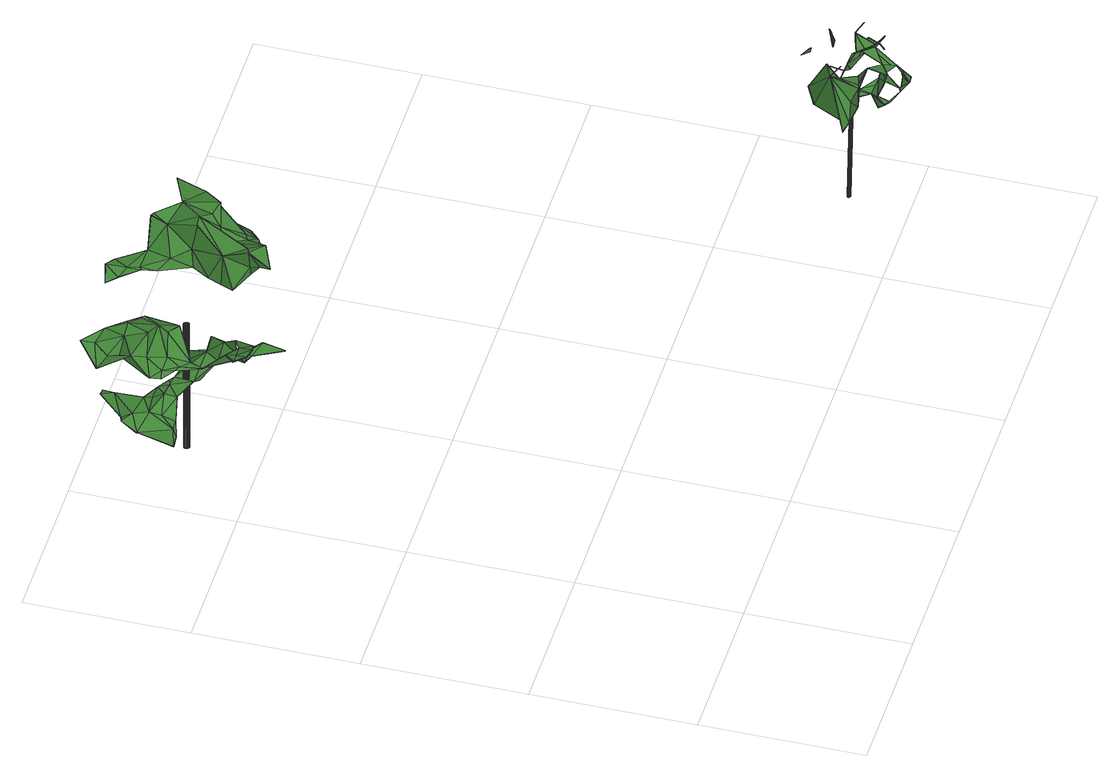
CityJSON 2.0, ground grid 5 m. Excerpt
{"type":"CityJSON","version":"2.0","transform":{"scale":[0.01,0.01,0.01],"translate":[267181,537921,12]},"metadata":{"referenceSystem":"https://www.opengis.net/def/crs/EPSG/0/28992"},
"CityObjects":{
"tree1":{"type":"SolitaryVegetationObject","attributes":{"gtid":464,"crown_width_m":4.9,"crown_median_z":16.63,"crown_r50_m":0.251,"crown_porosity":0.938,"trunk_H_m":4.49,"trunk_DBH_m":0.164,"trunk_radius_m":0.0821,"trunk_base_height_m":12.14,"original_gtid":"527"},"geometry":[{"type":"Solid","lod":"3","boundaries":[[[[0,1,2]],[[3,4,5]],[[6,7,8]],[[9,10,11]],[[6,12,13]],[[14,15,16]],[[17,18,19]],[[17,19,20]],[[21,22,23]],[[24,25,26]],[[27,7,6]],[[28,29,27]],[[30,31,32]],[[33,34,35]],[[36,37,38]],[[39,40,25]],[[41,42,43]],[[44,45,46]],[[46,45,29]],[[47,48,49]],[[0,2,50]],[[51,52,53]],[[54,55,2]],[[56,57,58]],[[59,60,61]],[[51,53,62]],[[63,4,3]],[[32,37,64]],[[65,66,67]],[[62,67,66]],[[48,47,68]],[[69,70,71]],[[49,48,72]],[[73,15,74]],[[28,27,75]],[[27,29,7]],[[76,77,78]],[[69,79,80]],[[81,82,83]],[[52,34,76]],[[84,81,85]],[[86,72,87]],[[88,89,90]],[[91,92,75]],[[93,94,95]],[[8,26,96]],[[97,86,98]],[[99,73,74]],[[100,101,102]],[[100,102,103]],[[22,21,104]],[[8,105,106]],[[36,38,107]],[[108,109,110]],[[111,112,72]],[[81,113,82]],[[73,99,114]],[[54,115,55]],[[116,117,118]],[[65,119,51]],[[83,82,120]],[[4,121,5]],[[41,122,9]],[[123,124,125]],[[123,125,126]],[[98,127,128]],[[129,98,128]],[[79,130,131]],[[50,132,0]],[[133,0,132]],[[134,135,132]],[[51,119,52]],[[86,49,72]],[[136,15,104]],[[87,127,98]],[[16,137,138]],[[139,59,140]],[[137,141,142]],[[116,142,141]],[[116,141,137]],[[65,35,119]],[[33,35,65]],[[9,11,143]],[[53,100,139]],[[144,145,4]],[[121,4,145]],[[56,146,57]],[[147,77,140]],[[140,77,139]],[[148,123,54]],[[115,54,123]],[[119,34,52]],[[149,150,151]],[[131,130,110]],[[50,152,132]],[[153,154,84]],[[59,155,103]],[[139,155,59]],[[65,67,33]],[[20,156,17]],[[88,133,135]],[[49,157,158]],[[119,35,34]],[[100,155,139]],[[103,155,100]],[[156,159,160]],[[130,108,110]],[[130,71,70]],[[130,70,108]],[[32,161,37]],[[94,85,95]],[[95,85,83]],[[76,78,52]],[[53,52,78]],[[53,78,100]],[[17,156,162]],[[157,163,164]],[[165,135,134]],[[62,139,166]],[[51,66,65]],[[49,97,163]],[[43,167,168]],[[106,169,143]],[[50,2,25]],[[170,150,160]],[[49,163,157]],[[4,63,144]],[[171,89,125]],[[32,31,172]],[[118,173,142]],[[83,85,81]],[[24,26,8]],[[174,175,129]],[[159,176,177]],[[171,90,89]],[[176,178,179]],[[54,1,148]],[[151,153,94]],[[8,143,40]],[[180,178,159]],[[85,94,153]],[[62,66,51]],[[1,181,182]],[[123,182,181]],[[183,160,150]],[[16,15,73]],[[2,55,96]],[[24,39,25]],[[91,75,184]],[[154,153,151]],[[172,174,185]],[[140,186,147]],[[187,56,58]],[[104,188,136]],[[9,42,41]],[[97,49,86]],[[17,162,189]],[[88,125,89]],[[33,67,34]],[[76,34,67]],[[190,143,11]],[[132,135,133]],[[88,131,191]],[[60,192,193]],[[145,87,112]],[[72,112,87]],[[14,18,104]],[[18,22,104]],[[87,144,127]],[[144,194,127]],[[188,58,57]],[[1,0,181]],[[84,85,153]],[[195,196,91]],[[197,191,131]],[[154,113,84]],[[192,198,186]],[[103,198,192]],[[69,109,70]],[[123,181,0]],[[2,1,54]],[[102,198,103]],[[164,163,129]],[[48,68,147]],[[77,147,68]],[[157,111,102]],[[162,23,189]],[[175,111,157]],[[175,112,111]],[[86,87,98]],[[41,199,122]],[[200,122,199]],[[57,99,201]],[[43,91,41]],[[43,168,91]],[[159,177,160]],[[186,61,193]],[[37,202,38]],[[93,151,94]],[[134,132,10]],[[203,31,30]],[[185,174,129]],[[59,61,140]],[[186,198,102]],[[144,87,145]],[[193,192,186]],[[170,154,150]],[[113,183,150]],[[113,150,82]],[[8,39,24]],[[184,27,13]],[[67,62,166]],[[129,128,161]],[[193,149,151]],[[193,61,149]],[[3,31,63]],[[203,63,31]],[[92,204,28]],[[161,202,37]],[[98,129,163]],[[97,98,163]],[[151,150,154]],[[2,96,25]],[[75,27,184]],[[177,21,23]],[[177,23,162]],[[148,1,182]],[[203,30,64]],[[100,205,101]],[[126,184,13]],[[49,158,47]],[[61,186,140]],[[206,143,169]],[[84,113,81]],[[71,79,69]],[[124,90,171]],[[29,45,207]],[[169,106,207]],[[169,207,45]],[[7,105,8]],[[106,105,207]],[[7,29,105]],[[88,79,131]],[[88,80,79]],[[116,118,142]],[[208,209,114]],[[118,209,208]],[[5,31,3]],[[102,111,147]],[[8,210,6]],[[211,178,180]],[[179,178,187]],[[176,159,178]],[[96,26,25]],[[91,184,126]],[[91,126,195]],[[129,161,185]],[[172,31,121]],[[212,122,200]],[[102,147,186]],[[46,92,44]],[[91,44,92]],[[91,168,44]],[[55,210,96]],[[96,210,8]],[[95,83,120]],[[93,95,213]],[[95,149,213]],[[120,149,95]],[[149,120,150]],[[120,82,150]],[[80,165,69]],[[109,197,110]],[[16,18,14]],[[197,165,212]],[[212,165,134]],[[74,201,99]],[[129,175,164]],[[143,8,106]],[[8,40,39]],[[192,60,59]],[[103,192,59]],[[0,133,123]],[[124,123,133]],[[182,123,148]],[[112,175,174]],[[104,15,14]],[[164,175,157]],[[78,68,100]],[[53,139,62]],[[118,208,173]],[[179,214,215]],[[126,125,196]],[[187,178,211]],[[9,122,10]],[[149,61,213]],[[213,61,93]],[[93,61,60]],[[60,193,93]],[[93,193,151]],[[44,168,45]],[[168,167,45]],[[215,214,58]],[[174,216,112]],[[10,122,134]],[[47,100,68]],[[172,185,161]],[[172,161,32]],[[134,122,212]],[[69,165,109]],[[126,196,195]],[[165,197,109]],[[177,170,160]],[[161,128,202]],[[107,202,128]],[[38,202,107]],[[137,142,138]],[[154,183,113]],[[156,160,183]],[[5,121,31]],[[183,162,156]],[[88,90,124]],[[173,217,142]],[[211,19,142]],[[20,19,211]],[[190,11,218]],[[19,18,138]],[[19,138,142]],[[10,218,11]],[[137,73,117]],[[114,209,73]],[[121,216,172]],[[215,177,176]],[[48,147,111]],[[200,191,212]],[[191,200,88]],[[179,187,214]],[[48,111,72]],[[142,217,187]],[[124,133,88]],[[197,212,191]],[[88,135,80]],[[165,80,135]],[[37,36,64]],[[79,71,130]],[[74,15,136]],[[173,208,146]],[[73,209,117]],[[137,117,116]],[[209,118,117]],[[57,146,99]],[[16,138,18]],[[176,179,215]],[[205,158,101]],[[171,125,124]],[[159,156,20]],[[159,20,180]],[[47,158,205]],[[47,205,100]],[[211,180,20]],[[102,158,157]],[[125,219,196]],[[200,219,125]],[[101,158,102]],[[219,91,196]],[[200,125,88]],[[143,220,40]],[[25,40,220]],[[91,199,41]],[[200,199,219]],[[219,199,91]],[[70,109,108]],[[197,131,110]],[[183,170,162]],[[154,170,183]],[[162,170,177]],[[166,77,76]],[[17,189,18]],[[206,42,9]],[[139,77,166]],[[67,166,76]],[[63,194,144]],[[189,23,22]],[[189,22,18]],[[203,107,221]],[[203,221,63]],[[107,128,221]],[[6,13,27]],[[75,92,28]],[[28,204,29]],[[46,29,204]],[[46,204,92]],[[104,222,188]],[[21,222,104]],[[58,188,222]],[[58,222,215]],[[142,187,211]],[[221,127,194]],[[177,222,21]],[[215,222,177]],[[146,223,99]],[[78,77,68]],[[107,203,64]],[[107,64,36]],[[32,64,30]],[[10,132,152]],[[218,10,152]],[[25,152,50]],[[29,207,105]],[[206,9,143]],[[16,73,137]],[[58,214,187]],[[206,169,45]],[[112,216,145]],[[121,145,216]],[[143,218,220]],[[190,218,143]],[[152,25,220]],[[152,220,218]],[[43,42,167]],[[167,42,45]],[[206,45,42]],[[115,224,12]],[[123,224,115]],[[123,126,224]],[[126,12,224]],[[13,12,126]],[[55,115,12]],[[210,55,12]],[[210,12,6]],[[221,194,63]],[[188,225,136]],[[99,223,114]],[[208,114,223]],[[146,208,223]],[[172,216,174]],[[74,225,201]],[[136,225,74]],[[201,225,57]],[[57,225,188]],[[187,217,56]],[[146,217,173]],[[146,56,217]],[[128,127,221]],[[226,227,228]],[[226,228,229]],[[229,228,230]],[[229,230,231]],[[228,227,232]],[[228,232,230]],[[230,232,233]],[[230,233,231]],[[232,227,234]],[[232,234,233]],[[233,234,235]],[[233,235,231]],[[234,227,236]],[[234,236,235]],[[235,236,237]],[[235,237,231]],[[236,227,238]],[[236,238,237]],[[237,238,239]],[[237,239,231]],[[238,227,240]],[[238,240,239]],[[239,240,241]],[[239,241,231]],[[240,227,242]],[[240,242,241]],[[241,242,243]],[[241,243,231]],[[242,227,244]],[[242,244,243]],[[243,244,245]],[[243,245,231]],[[244,227,246]],[[244,246,245]],[[245,246,247]],[[245,247,231]],[[246,227,248]],[[246,248,247]],[[247,248,249]],[[247,249,231]],[[248,227,250]],[[248,250,249]],[[249,250,251]],[[249,251,231]],[[250,227,252]],[[250,252,251]],[[251,252,253]],[[251,253,231]],[[252,227,254]],[[252,254,253]],[[253,254,255]],[[253,255,231]],[[254,227,256]],[[254,256,255]],[[255,256,257]],[[255,257,231]],[[256,227,258]],[[256,258,257]],[[257,258,259]],[[257,259,231]],[[258,227,260]],[[258,260,259]],[[259,260,261]],[[259,261,231]],[[260,227,262]],[[260,262,261]],[[261,262,263]],[[261,263,231]],[[262,227,264]],[[262,264,263]],[[263,264,265]],[[263,265,231]],[[264,227,266]],[[264,266,265]],[[265,266,267]],[[265,267,231]],[[266,227,268]],[[266,268,267]],[[267,268,269]],[[267,269,231]],[[268,227,270]],[[268,270,269]],[[269,270,271]],[[269,271,231]],[[270,227,272]],[[270,272,271]],[[271,272,273]],[[271,273,231]],[[272,227,274]],[[272,274,273]],[[273,274,275]],[[273,275,231]],[[274,227,226]],[[274,226,275]],[[275,226,229]],[[275,229,231]]]]}]},
"tree2":{"type":"SolitaryVegetationObject","attributes":{"gtid":505,"crown_width_m":2.92,"crown_median_z":17.03,"crown_r50_m":0.237,"crown_porosity":0.965,"trunk_H_m":4.51,"trunk_DBH_m":0.0934,"trunk_radius_m":0.0467,"trunk_base_height_m":12.52,"original_gtid":"575"},"geometry":[{"type":"MultiSurface","lod":"3","boundaries":[[[276,277,278]],[[279,280,281]],[[282,283,284]],[[285,286,287]],[[288,284,289]],[[290,291,292]],[[293,294,295]],[[296,297,298]],[[298,297,299]],[[300,301,302]],[[303,304,305]],[[306,307,308]],[[309,294,310]],[[311,312,313]],[[314,315,316]],[[308,304,317]],[[318,292,319]],[[320,321,322]],[[323,315,324]],[[305,308,325]],[[326,327,318]],[[284,328,282]],[[329,330,331]],[[326,322,332]],[[333,334,335]],[[300,302,314]],[[336,337,338]],[[339,299,340]],[[288,341,284]],[[342,343,344]],[[345,289,283]],[[284,283,289]],[[346,347,348]],[[309,331,349]],[[350,351,352]],[[350,352,345]],[[350,345,286]],[[308,317,353]],[[308,353,306]],[[354,355,356]],[[354,356,357]],[[342,277,276]],[[358,359,360]],[[283,282,361]],[[352,351,362]],[[277,342,344]],[[328,284,341]],[[324,363,323]],[[364,365,366]],[[301,300,367]],[[368,369,370]],[[345,371,289]],[[372,373,374]],[[375,376,377]],[[334,378,379]],[[354,380,381]],[[318,327,290]],[[305,382,383]],[[339,366,364]],[[384,385,358]],[[307,316,323]],[[307,323,308]],[[335,386,387]],[[388,389,390]],[[364,388,391]],[[301,392,334]],[[301,334,302]],[[323,325,308]],[[341,393,328]],[[394,279,395]],[[396,397,398]],[[394,399,400]],[[363,324,400]],[[333,335,387]],[[333,387,378]],[[306,316,307]],[[399,395,398]],[[355,380,395]],[[395,401,355]],[[293,402,294]],[[365,291,403]],[[289,283,288]],[[399,366,404]],[[405,404,366]],[[406,407,380]],[[408,391,388]],[[294,309,295]],[[286,409,287]],[[371,283,289]],[[410,411,368]],[[412,402,293]],[[413,377,376]],[[370,414,410]],[[342,276,343]],[[318,319,326]],[[415,416,417]],[[362,418,352]],[[323,316,315]],[[419,407,401]],[[420,279,394]],[[420,394,315]],[[420,315,279]],[[361,299,297]],[[368,421,369]],[[422,393,403]],[[399,423,400]],[[345,409,286]],[[424,375,326]],[[411,398,425]],[[372,426,373]],[[392,421,427]],[[356,355,406]],[[293,428,412]],[[360,311,358]],[[429,430,431]],[[298,339,364]],[[432,426,338]],[[430,397,433]],[[334,386,335]],[[434,383,382]],[[344,343,276]],[[344,276,278]],[[435,429,433]],[[417,388,415]],[[373,317,303]],[[400,324,394]],[[334,379,302]],[[330,428,295]],[[428,293,295]],[[411,425,436]],[[386,395,387]],[[397,437,438]],[[398,407,425]],[[398,395,407]],[[421,367,300]],[[421,300,369]],[[375,377,326]],[[315,394,324]],[[439,371,418]],[[439,404,371]],[[394,395,399]],[[316,306,440]],[[316,440,314]],[[291,391,354]],[[365,391,291]],[[390,415,388]],[[402,412,441]],[[442,443,444]],[[444,445,446]],[[443,445,444]],[[447,358,312]],[[419,448,407]],[[355,381,445]],[[355,401,406]],[[371,352,418]],[[404,439,423]],[[399,404,423]],[[366,449,450]],[[291,364,403]],[[431,364,429]],[[362,351,439]],[[451,443,452]],[[355,451,380]],[[408,354,391]],[[395,386,401]],[[356,321,377]],[[329,331,441]],[[411,436,448]],[[312,311,360]],[[421,392,367]],[[380,451,381]],[[365,405,366]],[[449,398,397]],[[449,399,398]],[[277,344,278]],[[389,453,390]],[[353,454,440]],[[338,455,336]],[[354,408,380]],[[416,453,389]],[[450,449,434]],[[301,367,392]],[[360,445,381]],[[446,360,381]],[[346,456,347]],[[445,359,447]],[[305,383,438]],[[380,416,406]],[[445,360,359]],[[430,303,437]],[[303,430,374]],[[450,434,423]],[[354,357,319]],[[457,458,287]],[[348,347,459]],[[352,371,345]],[[296,460,431]],[[408,417,380]],[[417,416,380]],[[338,337,432]],[[415,390,453]],[[362,439,418]],[[389,388,291]],[[364,291,388]],[[347,456,461]],[[320,326,377]],[[299,361,431]],[[303,317,304]],[[455,337,336]],[[373,454,317]],[[286,439,350]],[[423,439,286]],[[337,455,426]],[[357,424,326]],[[358,447,359]],[[392,427,334]],[[315,379,279]],[[416,389,322]],[[447,446,445]],[[360,446,447]],[[426,455,338]],[[416,321,356]],[[371,404,409]],[[308,305,304]],[[282,328,393]],[[422,282,393]],[[290,327,332]],[[303,305,437]],[[373,303,374]],[[419,401,421]],[[356,406,416]],[[361,282,296]],[[364,391,365]],[[442,444,452]],[[451,452,444]],[[322,321,416]],[[446,451,444]],[[290,292,318]],[[461,384,347]],[[410,414,372]],[[423,434,400]],[[423,285,450]],[[457,287,409]],[[396,372,374]],[[396,374,435]],[[374,430,435]],[[458,450,285]],[[425,407,436]],[[448,436,407]],[[333,378,334]],[[314,302,379]],[[353,317,454]],[[381,355,354]],[[300,314,440]],[[410,372,411]],[[286,285,423]],[[398,411,396]],[[438,437,305]],[[451,355,443]],[[353,440,306]],[[396,411,372]],[[368,448,419]],[[350,439,351]],[[348,462,346]],[[417,408,388]],[[446,381,451]],[[443,355,445]],[[373,440,454]],[[432,440,426]],[[373,426,440]],[[440,370,300]],[[410,368,370]],[[300,370,369]],[[440,414,370]],[[337,440,432]],[[384,459,347]],[[326,319,357]],[[280,379,281]],[[279,379,280]],[[459,462,348]],[[447,312,360]],[[462,456,346]],[[462,459,456]],[[379,315,314]],[[463,452,443]],[[442,452,463]],[[345,283,409]],[[421,368,419]],[[409,283,371]],[[375,464,376]],[[334,427,386]],[[430,437,397]],[[430,429,435]],[[401,386,427]],[[421,401,427]],[[279,387,395]],[[281,387,279]],[[378,387,281]],[[428,329,412]],[[441,412,329]],[[337,414,440]],[[361,296,431]],[[337,426,414]],[[372,414,426]],[[363,325,323]],[[356,465,357]],[[458,339,466]],[[458,466,366]],[[467,468,341]],[[297,283,361]],[[459,384,311]],[[294,402,310]],[[404,457,409]],[[466,457,404]],[[365,466,405]],[[377,464,375]],[[413,464,377]],[[291,332,389]],[[332,322,389]],[[290,332,291]],[[376,464,469]],[[464,413,469]],[[469,413,376]],[[396,433,397]],[[435,433,396]],[[311,313,459]],[[288,467,341]],[[449,366,399]],[[405,466,404]],[[461,385,384]],[[365,468,466]],[[466,468,470]],[[456,313,461]],[[459,313,456]],[[431,460,364]],[[299,339,458]],[[330,349,331]],[[442,463,443]],[[411,448,368]],[[415,453,416]],[[330,329,428]],[[363,400,434]],[[363,434,382]],[[332,327,326]],[[339,340,364]],[[467,288,422]],[[377,465,356]],[[467,470,468]],[[357,465,424]],[[331,309,310]],[[310,402,331]],[[331,402,441]],[[424,465,375]],[[375,465,377]],[[320,322,326]],[[358,311,384]],[[341,468,403]],[[401,407,406]],[[430,340,431]],[[299,431,340]],[[296,298,460]],[[433,340,430]],[[429,340,433]],[[364,340,429]],[[380,407,395]],[[466,364,366]],[[298,299,457]],[[457,299,458]],[[298,457,339]],[[466,339,457]],[[364,470,403]],[[297,422,283]],[[288,283,422]],[[365,403,468]],[[470,364,466]],[[298,364,460]],[[296,422,297]],[[282,422,296]],[[470,422,403]],[[470,467,422]],[[320,377,321]],[[434,449,383]],[[305,325,363]],[[403,393,341]],[[458,366,450]],[[305,363,382]],[[438,449,397]],[[291,354,292]],[[461,313,385]],[[312,385,313]],[[358,385,312]],[[438,383,449]],[[319,292,354]],[[281,379,378]],[[349,295,309]],[[330,295,349]],[[285,287,458]],[[471,472,473]],[[471,473,474]],[[474,473,475]],[[474,475,476]],[[473,472,477]],[[473,477,475]],[[475,477,478]],[[475,478,476]],[[477,472,479]],[[477,479,478]],[[478,479,480]],[[478,480,476]],[[479,472,481]],[[479,481,480]],[[480,481,482]],[[480,482,476]],[[481,472,483]],[[481,483,482]],[[482,483,484]],[[482,484,476]],[[483,472,485]],[[483,485,484]],[[484,485,486]],[[484,486,476]],[[485,472,487]],[[485,487,486]],[[486,487,488]],[[486,488,476]],[[487,472,489]],[[487,489,488]],[[488,489,490]],[[488,490,476]],[[489,472,491]],[[489,491,490]],[[490,491,492]],[[490,492,476]],[[491,472,493]],[[491,493,492]],[[492,493,494]],[[492,494,476]],[[493,472,495]],[[493,495,494]],[[494,495,496]],[[494,496,476]],[[495,472,497]],[[495,497,496]],[[496,497,498]],[[496,498,476]],[[497,472,499]],[[497,499,498]],[[498,499,500]],[[498,500,476]],[[499,472,501]],[[499,501,500]],[[500,501,502]],[[500,502,476]],[[501,472,503]],[[501,503,502]],[[502,503,504]],[[502,504,476]],[[503,472,505]],[[503,505,504]],[[504,505,506]],[[504,506,476]],[[505,472,507]],[[505,507,506]],[[506,507,508]],[[506,508,476]],[[507,472,509]],[[507,509,508]],[[508,509,510]],[[508,510,476]],[[509,472,511]],[[509,511,510]],[[510,511,512]],[[510,512,476]],[[511,472,513]],[[511,513,512]],[[512,513,514]],[[512,514,476]],[[513,472,515]],[[513,515,514]],[[514,515,516]],[[514,516,476]],[[515,472,517]],[[515,517,516]],[[516,517,518]],[[516,518,476]],[[517,472,519]],[[517,519,518]],[[518,519,520]],[[518,520,476]],[[519,472,471]],[[519,471,520]],[[520,471,474]],[[520,474,476]]]}]}
},
"vertices":[
[467,1765,726],[505,1765,790],[515,1688,714],[46,1701,213],[96,1707,207],[46,1701,215],[424,1585,708],[411,1538,692],[487,1572,660],[323,1679,642],[357,1746,667],[363,1722,731],[399,1659,761],[360,1641,740],[234,1849,510],[231,1889,493],[199,1878,514],[171,1755,437],[188,1785,538],[133,1805,458],[125,1759,424],[267,1745,475],[268,1745,477],[266,1744,476],[544,1608,634],[545,1647,647],[537,1613,644],[366,1517,752],[298,1485,726],[362,1508,698],[55,1859,268],[67,1817,224],[89,1836,274],[507,1497,233],[460,1584,234],[508,1498,232],[147,1946,273],[160,1908,276],[170,1946,268],[542,1609,633],[535,1614,642],[303,1670,646],[297,1630,636],[295,1630,637],[312,1548,706],[339,1554,656],[305,1518,719],[359,1742,270],[310,1696,243],[280,1762,266],[464,1729,650],[526,1569,234],[452,1629,230],[453,1629,232],[496,1728,798],[486,1683,761],[115,1881,462],[205,1903,456],[145,1839,463],[351,1600,335],[308,1589,423],[306,1589,422],[459,1598,245],[112,1748,193],[81,1867,259],[509,1498,234],[524,1568,235],[460,1583,236],[400,1676,272],[259,1934,694],[187,1943,663],[218,1951,706],[277,1705,264],[187,1943,491],[216,1948,448],[288,1545,785],[425,1594,237],[425,1616,251],[436,1635,234],[258,1933,695],[276,1914,684],[160,1554,476],[163,1559,470],[181,1522,480],[161,1555,477],[183,1523,481],[240,1766,270],[202,1735,262],[300,1848,714],[330,1846,821],[331,1847,820],[292,1623,751],[287,1545,783],[271,1527,447],[221,1517,477],[221,1515,476],[506,1650,692],[260,1773,268],[224,1797,266],[178,1979,447],[408,1688,281],[389,1760,276],[345,1686,325],[369,1677,366],[260,1846,497],[414,1541,679],[403,1568,647],[117,1872,234],[185,1942,664],[208,1908,674],[207,1909,676],[277,1705,266],[202,1734,264],[163,1560,472],[117,1997,491],[440,1670,817],[106,1915,460],[132,1958,478],[63,1934,445],[525,1568,233],[196,1565,463],[115,1721,218],[313,1716,666],[426,1778,806],[347,1842,817],[335,1800,795],[352,1708,830],[182,1797,255],[189,1829,251],[225,1798,268],[217,1950,707],[228,1889,699],[364,1755,691],[373,1817,754],[291,1803,669],[301,1847,712],[247,1906,445],[163,1880,495],[180,1814,509],[426,1616,253],[350,1599,333],[114,1881,464],[87,1839,493],[424,1625,670],[155,1726,214],[154,1725,216],[107,1915,458],[331,1648,311],[523,1821,804],[246,1562,451],[198,1589,458],[247,1562,453],[462,1727,650],[190,1556,473],[198,1590,460],[401,1675,274],[162,1717,416],[280,1762,268],[359,1743,272],[152,1727,408],[186,1653,403],[188,1829,253],[195,1692,411],[261,1774,269],[260,1773,270],[269,1889,659],[426,1594,239],[277,1589,640],[275,1589,641],[375,1568,652],[187,1654,404],[331,1846,822],[133,1798,250],[64,1933,443],[193,1770,277],[240,1766,272],[154,1729,408],[196,1693,409],[111,1756,405],[144,1766,427],[109,1755,406],[504,1765,792],[523,1822,802],[186,1654,405],[316,1556,773],[185,1802,261],[335,1630,382],[101,1789,410],[238,1869,436],[229,1769,479],[448,1688,722],[238,1854,701],[337,1629,382],[307,1590,424],[146,1765,234],[313,1704,831],[312,1705,830],[232,1848,696],[367,1678,366],[316,1722,731],[282,1774,714],[214,1947,447],[160,1909,274],[66,1818,222],[297,1486,726],[389,1759,275],[350,1575,661],[368,1536,674],[64,1935,443],[116,1995,492],[466,1602,689],[100,1788,411],[249,1805,687],[269,1528,446],[135,1804,449],[172,1756,435],[144,1764,236],[113,1881,463],[455,1716,663],[317,1722,732],[478,1670,691],[134,1799,248],[231,1771,478],[132,1958,476],[406,1684,798],[245,1905,444],[283,1725,14],[275,1725,14],[283,1727,14],[303,1732,462],[303,1734,462],[295,1732,463],[282,1729,14],[302,1736,462],[281,1731,14],[301,1738,462],[279,1732,14],[299,1739,462],[277,1733,14],[297,1740,463],[275,1733,14],[295,1740,463],[273,1733,14],[293,1740,463],[271,1732,14],[291,1739,463],[269,1731,14],[289,1737,463],[268,1729,14],[288,1736,463],[267,1727,14],[287,1734,463],[267,1725,14],[287,1731,463],[267,1723,14],[287,1729,463],[268,1721,14],[288,1727,463],[269,1719,14],[290,1726,463],[271,1718,14],[291,1724,463],[273,1717,14],[293,1724,463],[275,1717,14],[296,1723,463],[277,1717,14],[298,1724,463],[279,1718,14],[299,1725,463],[281,1719,14],[301,1726,463],[282,1721,14],[303,1728,462],[283,1723,14],[303,1730,462],
[1832,330,506],[1864,314,495],[1853,308,520],[1781,209,466],[1765,277,453],[1778,260,437],[1798,1,506],[1792,27,470],[1834,6,494],[1748,84,472],[1756,64,440],[1748,83,473],[1830,31,493],[1793,27,470],[1882,97,590],[1850,117,571],[1851,117,571],[1912,271,550],[1921,256,503],[1881,251,514],[1764,21,510],[1765,21,509],[1755,61,534],[1753,61,534],[1748,288,468],[1765,278,452],[1730,266,420],[1699,124,539],[1662,116,504],[1693,146,487],[1632,154,423],[1633,154,422],[1644,137,455],[1920,256,503],[1920,256,504],[1933,187,477],[1933,188,476],[1963,168,497],[1729,265,420],[1687,172,427],[1673,168,428],[1660,116,504],[1882,97,588],[1885,125,537],[1859,147,540],[1838,170,548],[1846,141,564],[1673,167,427],[1688,171,427],[1693,147,486],[1890,127,543],[1882,98,589],[1834,6,495],[1883,255,562],[1880,250,514],[1882,250,514],[1852,117,571],[1776,233,401],[1778,260,436],[1798,236,414],[1686,174,622],[1678,204,586],[1685,174,621],[1754,62,534],[1755,56,557],[1832,36,522],[1864,314,494],[1832,332,506],[1853,310,520],[1785,54,432],[1952,118,475],[1954,131,491],[1951,117,475],[1881,250,513],[1776,88,408],[1812,93,398],[1796,74,405],[1643,138,455],[1858,147,538],[1833,196,501],[1839,170,546],[1904,190,535],[1933,188,478],[1929,189,477],[1929,189,476],[1763,21,509],[1812,93,399],[1714,144,472],[1814,86,542],[1815,86,541],[1801,94,500],[1750,288,468],[1774,240,513],[1770,254,507],[1739,231,573],[1785,56,432],[1726,192,540],[1699,126,539],[1710,129,543],[1897,189,569],[1903,164,606],[1896,189,569],[1776,233,402],[1730,265,420],[1832,196,501],[1870,196,451],[1714,145,473],[1755,164,494],[1962,168,498],[1963,169,498],[1798,236,416],[1798,235,415],[1814,147,578],[1814,147,580],[1794,164,582],[1846,140,563],[1766,277,453],[1831,35,522],[1731,152,468],[1782,208,466],[1750,141,539],[1750,140,539],[1756,164,494],[1764,138,477],[1731,151,467],[1782,210,466],[1912,269,550],[1824,47,539],[1768,106,466],[1802,93,500],[1832,196,502],[1782,209,467],[1838,170,547],[1758,64,441],[1740,231,573],[1726,192,538],[1884,255,563],[1902,164,607],[1738,231,573],[1794,165,582],[1821,178,556],[1821,177,556],[1796,74,406],[1775,240,512],[1716,202,537],[1771,254,507],[1798,3,506],[1766,106,466],[1904,190,536],[1754,165,494],[1678,203,586],[1779,260,437],[1884,256,562],[1743,111,583],[1743,111,581],[1755,55,558],[1677,203,586],[1744,111,582],[1731,151,469],[1743,112,582],[1773,240,512],[1710,128,542],[1750,140,538],[1777,88,409],[1678,203,585],[1884,255,562],[1853,252,462],[1863,212,448],[1863,212,446],[1870,197,452],[1870,197,450],[1929,190,475],[1774,239,512],[1763,138,477],[1767,106,467],[1862,212,447],[1853,251,463],[1795,164,582],[1693,148,487],[1686,174,620],[1954,131,490],[1749,84,473],[1748,84,473],[1953,131,490],[1756,55,557],[1964,168,498],[1951,119,475],[1853,251,464],[1903,165,607],[1904,191,536],[1801,93,500],[1830,36,522],[1825,47,539],[1903,164,608],[1823,47,539],[1780,175,52],[1775,175,52],[1779,176,52],[1770,163,503],[1770,164,503],[1765,162,503],[1779,178,52],[1769,165,503],[1778,178,52],[1768,166,503],[1777,179,52],[1767,167,503],[1776,180,52],[1766,167,503],[1775,180,52],[1765,167,503],[1774,180,52],[1764,167,503],[1773,179,52],[1763,167,503],[1772,178,52],[1762,166,503],[1771,177,52],[1761,165,503],[1771,176,52],[1760,164,503],[1770,175,52],[1760,162,503],[1771,174,52],[1760,161,503],[1771,173,52],[1761,160,503],[1772,172,52],[1762,159,503],[1773,171,52],[1763,158,503],[1774,170,52],[1764,158,503],[1775,170,52],[1765,158,503],[1776,171,52],[1766,158,503],[1778,171,52],[1767,158,503],[1778,172,52],[1768,159,503],[1779,173,52],[1769,160,503],[1780,174,52],[1770,161,503]
]}
